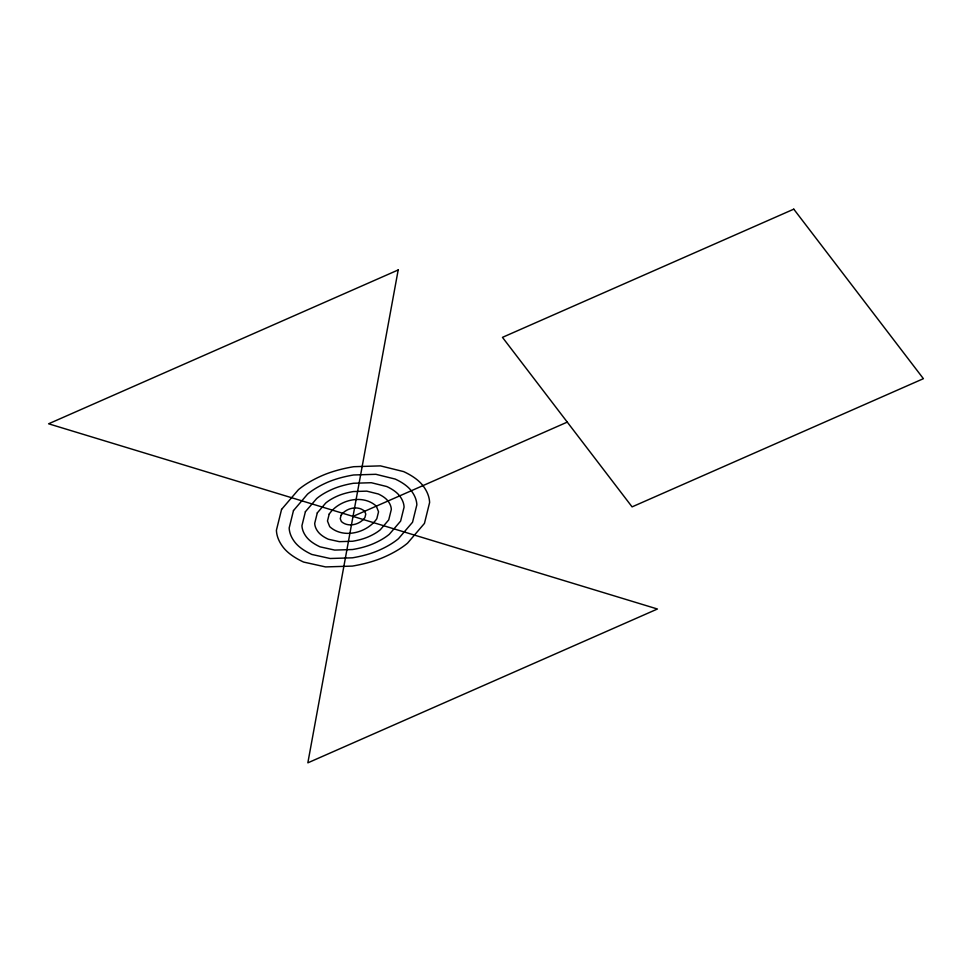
<?xml version="1.0" encoding="UTF-8"?>
<svg xmlns="http://www.w3.org/2000/svg" width="972" height="972" viewBox="0 0 972 972"><rect width="100%" height="100%" fill="white"/><g stroke="black" fill="none" stroke-linecap="round" stroke-linejoin="round"><path stroke-width="1.46" d="M353.018 516.399L567.271 422.115M398.192 269.961L307.845 762.838L657.424 609.007L48.6 423.792L398.192 269.961M281.576 509.389L276.413 530.25A144.828 59.365 0.5 0 0 283.095 547.163A98.196 40.253 0.5 0 0 303.592 562.059L325.571 566.919L352.314 566.093A92.474 37.908 0.5 0 0 384.122 557.09A144.828 59.365 0.5 0 0 407.572 543.129L424.448 523.41L429.612 502.548A144.828 59.365 0.5 0 0 422.929 485.636A92.474 37.908 0.5 0 0 403.635 471.602L380.453 465.88L353.723 466.706A92.474 37.908 0.5 0 0 321.902 475.709A144.828 59.365 0.5 0 0 298.453 489.669L281.576 509.389M293.483 510.555L289.182 527.942A120.698 49.475 0.5 0 0 294.747 542.036A81.83 33.546 0.5 0 0 311.83 554.453L330.14 558.499L352.423 557.819A77.067 31.59 0.5 0 0 378.934 550.298A120.698 49.475 0.5 0 0 398.484 538.67L412.541 522.243L416.842 504.857A120.698 49.475 0.5 0 0 411.278 490.763A77.067 31.59 0.5 0 0 395.191 479.062L375.885 474.3L353.601 474.98A77.067 31.59 0.5 0 0 327.09 482.489A120.698 49.475 0.5 0 0 307.553 494.128L293.483 510.555M305.39 511.722L301.952 525.633A96.556 39.585 0.5 0 0 306.399 536.909A65.464 26.839 0.5 0 0 320.067 546.847L334.72 550.079L352.544 549.532A61.649 25.272 0.5 0 0 373.758 543.518A96.556 39.585 0.5 0 0 389.383 534.211L400.634 521.077L404.073 507.165A96.556 39.585 0.5 0 0 399.626 495.89A61.649 25.272 0.5 0 0 386.759 486.535L371.304 482.72L353.48 483.266A61.649 25.272 0.5 0 0 332.278 489.281A96.556 39.585 0.5 0 0 316.641 498.587L305.39 511.722M317.297 512.888L314.709 523.325A72.414 29.682 0.5 0 0 318.051 531.781A49.098 20.12 0.5 0 0 328.305 539.229L339.289 541.659L352.666 541.246A46.243 18.954 0.5 0 0 368.57 536.738A72.414 29.682 0.5 0 0 380.295 529.764L388.727 519.911L391.315 509.474A72.414 29.682 0.5 0 0 387.974 501.017A46.243 18.954 0.5 0 0 378.327 493.995L366.736 491.139L353.371 491.553A46.243 18.954 0.5 0 0 337.454 496.06A72.414 29.682 0.5 0 0 325.729 503.034L317.297 512.888M329.204 514.067L327.479 521.016L329.702 526.654C343.189 539.083 366.991 532.984 376.82 518.732L378.545 511.782L376.322 506.145C362.763 493.825 339.058 499.754 329.204 514.067M341.111 515.233L340.249 518.708L341.366 521.527C348.098 527.747 360.005 524.686 364.925 517.566L365.776 514.091L364.67 511.272C357.89 505.112 346.032 508.077 341.111 515.233M793.784 209.162L502.463 337.357L632.079 506.874L923.4 378.679L793.784 209.162"/></g></svg>
